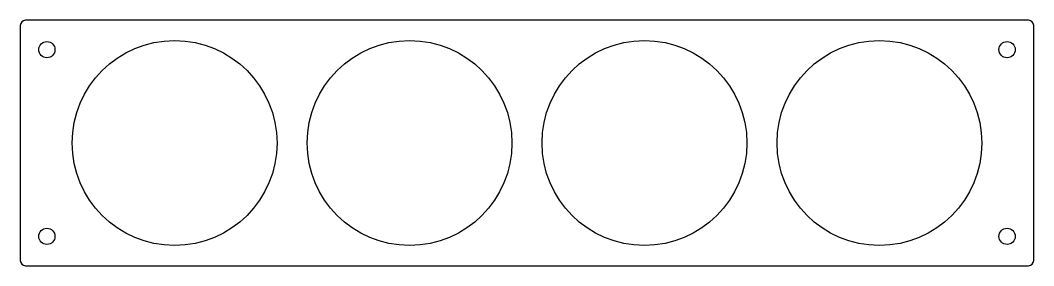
# Model space of a CAD drawing. Header units: millimetres. Extents: x -29 to 161, y -23 to 23.
import ezdxf

# ---------------------------------------------------------------- set-up
doc = ezdxf.new("R2010")
doc.units = ezdxf.units.MM

msp = doc.modelspace()

# ---------------------------------------------------------------- linework, layer by layer
at = {"color": 7, "linetype": 'Continuous', "lineweight": 25}
for p, q in [((160.07, 23), (-27.93, 23)), ((-28.93, 22), (-28.93, -22)), ((161.07, -22), (161.07, 22)), ((-27.93, -23), (160.07, -23))]:
    msp.add_line(p, q, dxfattribs=at)
for centre, radius in [((-23.94, 17.5), 1.52), ((0, 0), 19.2), ((44.05, 0), 19.2), ((88.09, 0), 19.2), ((132.14, 0), 19.2), ((156.07, 17.5), 1.52), ((-23.94, -17.5), 1.52), ((156.07, -17.5), 1.52)]:
    msp.add_circle(centre, radius, dxfattribs=at)
for centre, start, end in [((-27.93, 22), 90, 180), ((160.07, 22), 0, 90), ((-27.93, -22), 180, 270), ((160.07, -22), 270, 0)]:
    msp.add_arc(centre, 1, start, end, dxfattribs=at)

doc.saveas('drawing.dxf')
